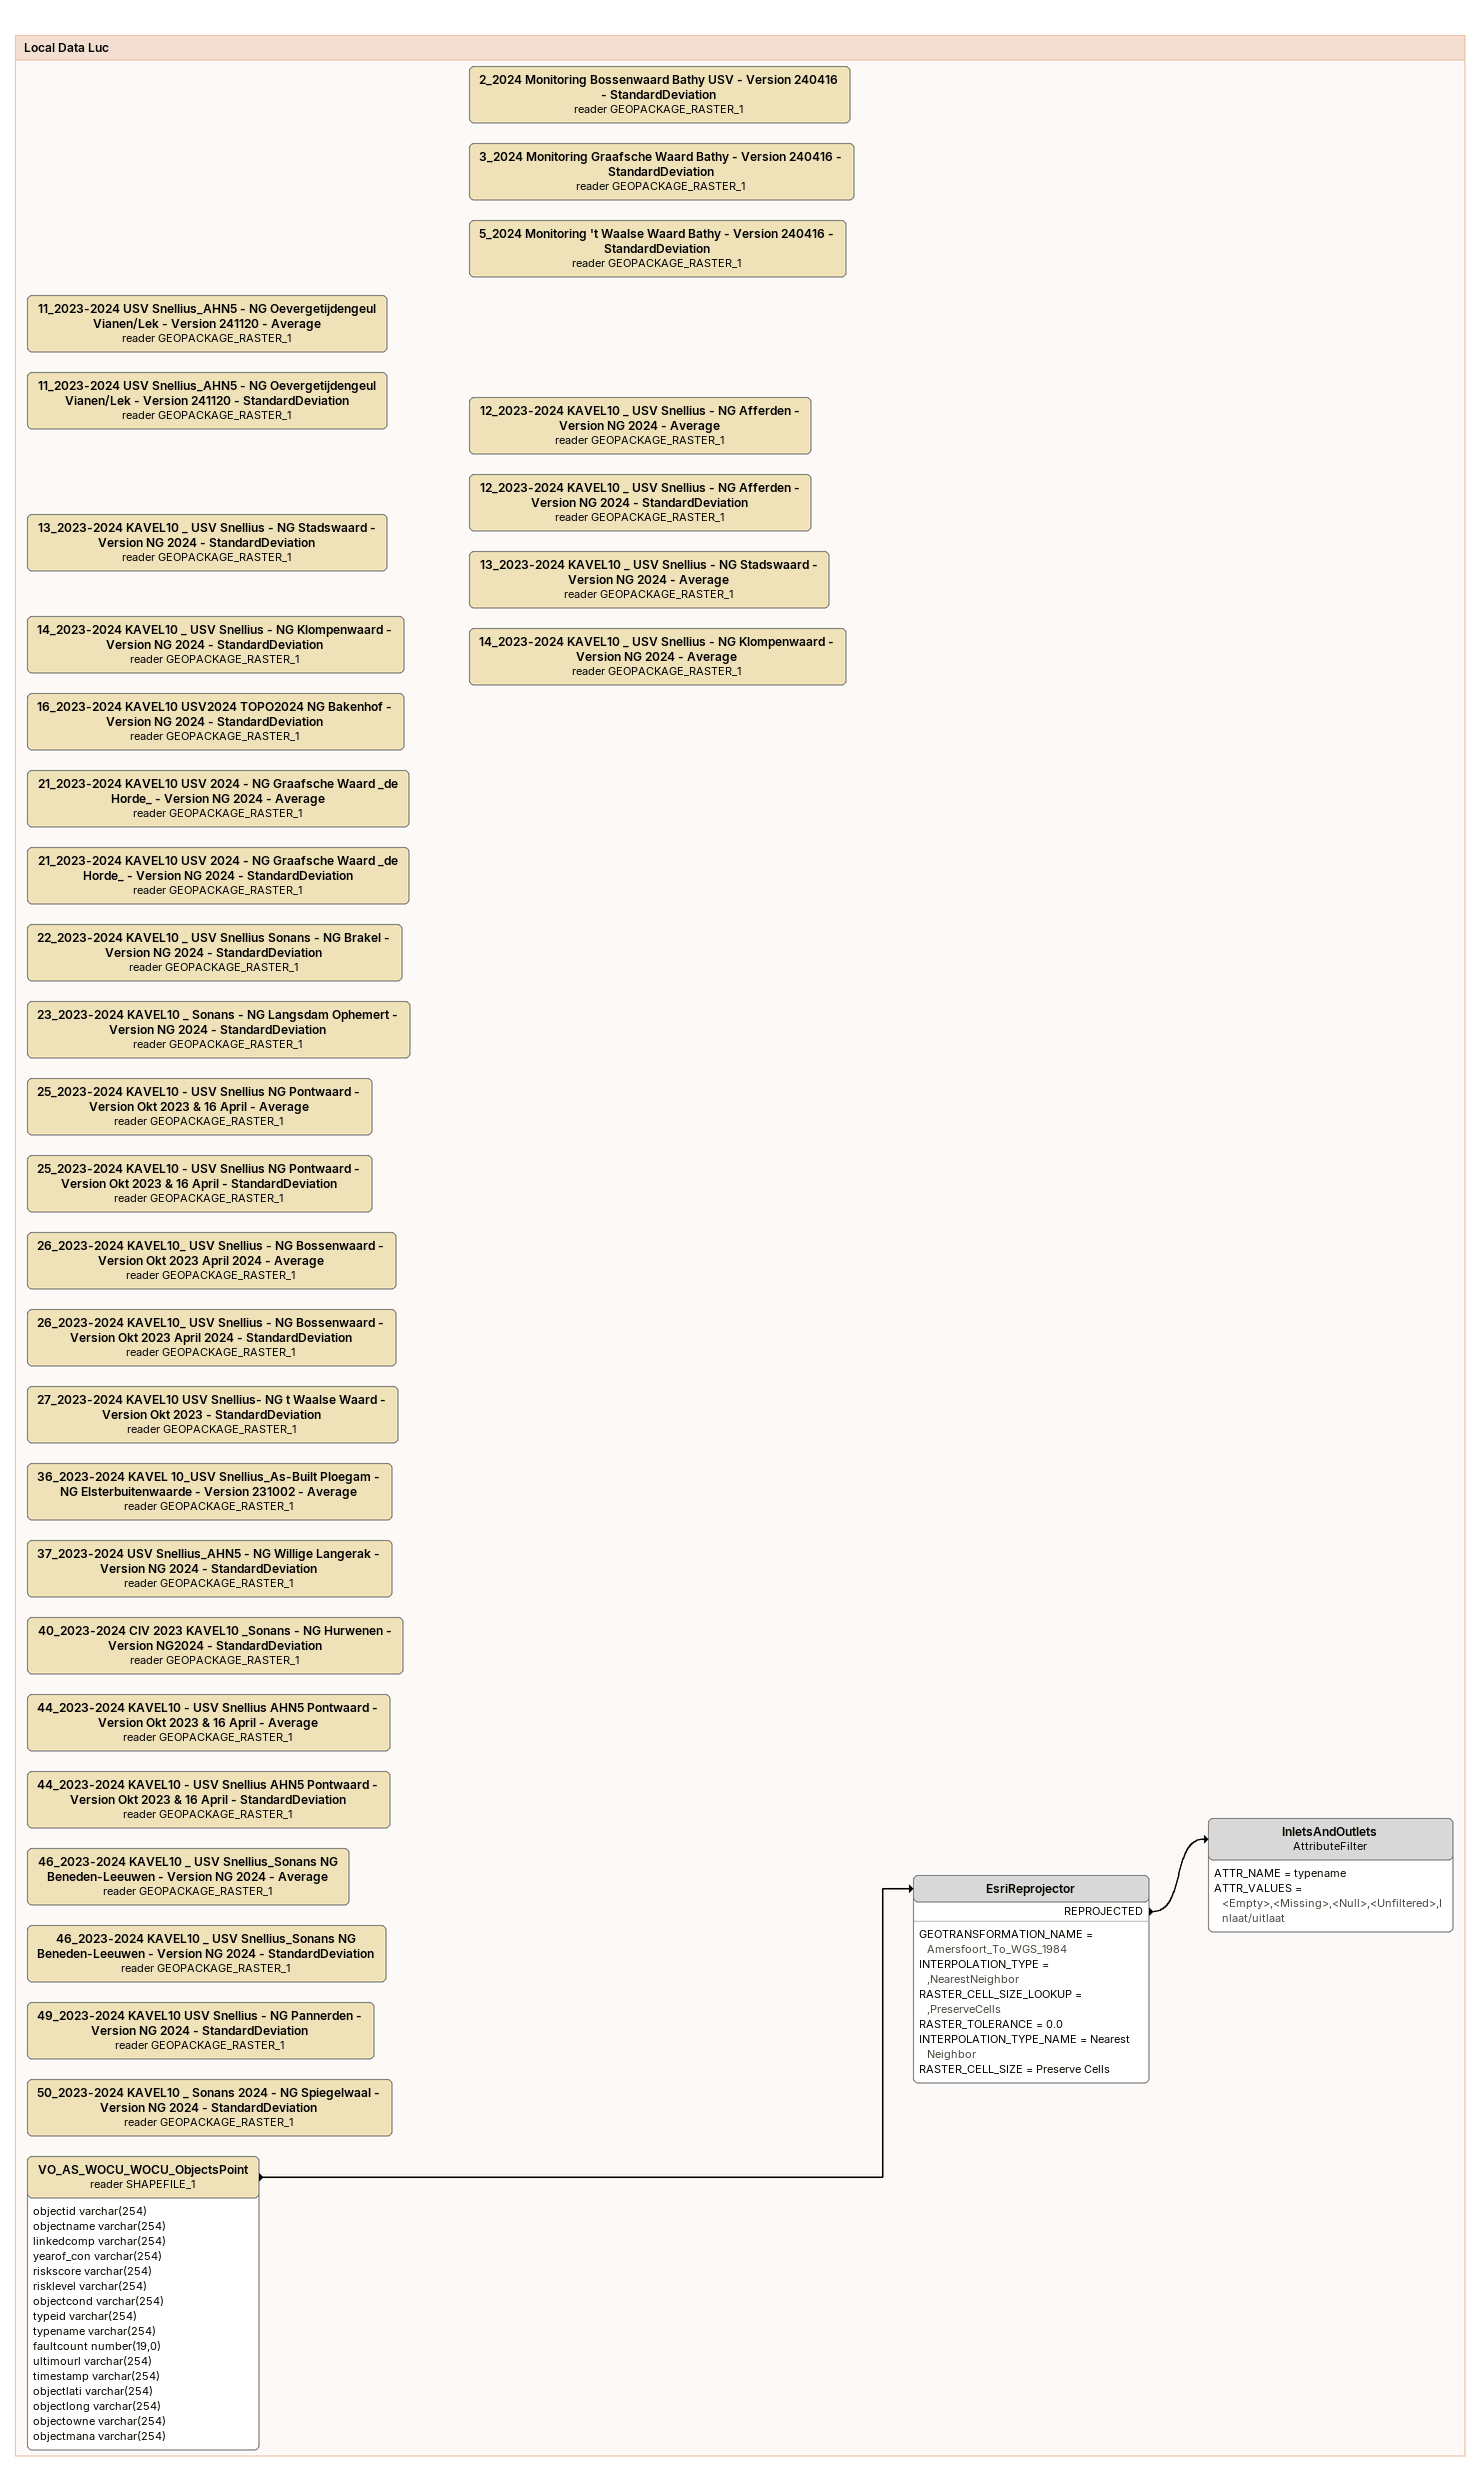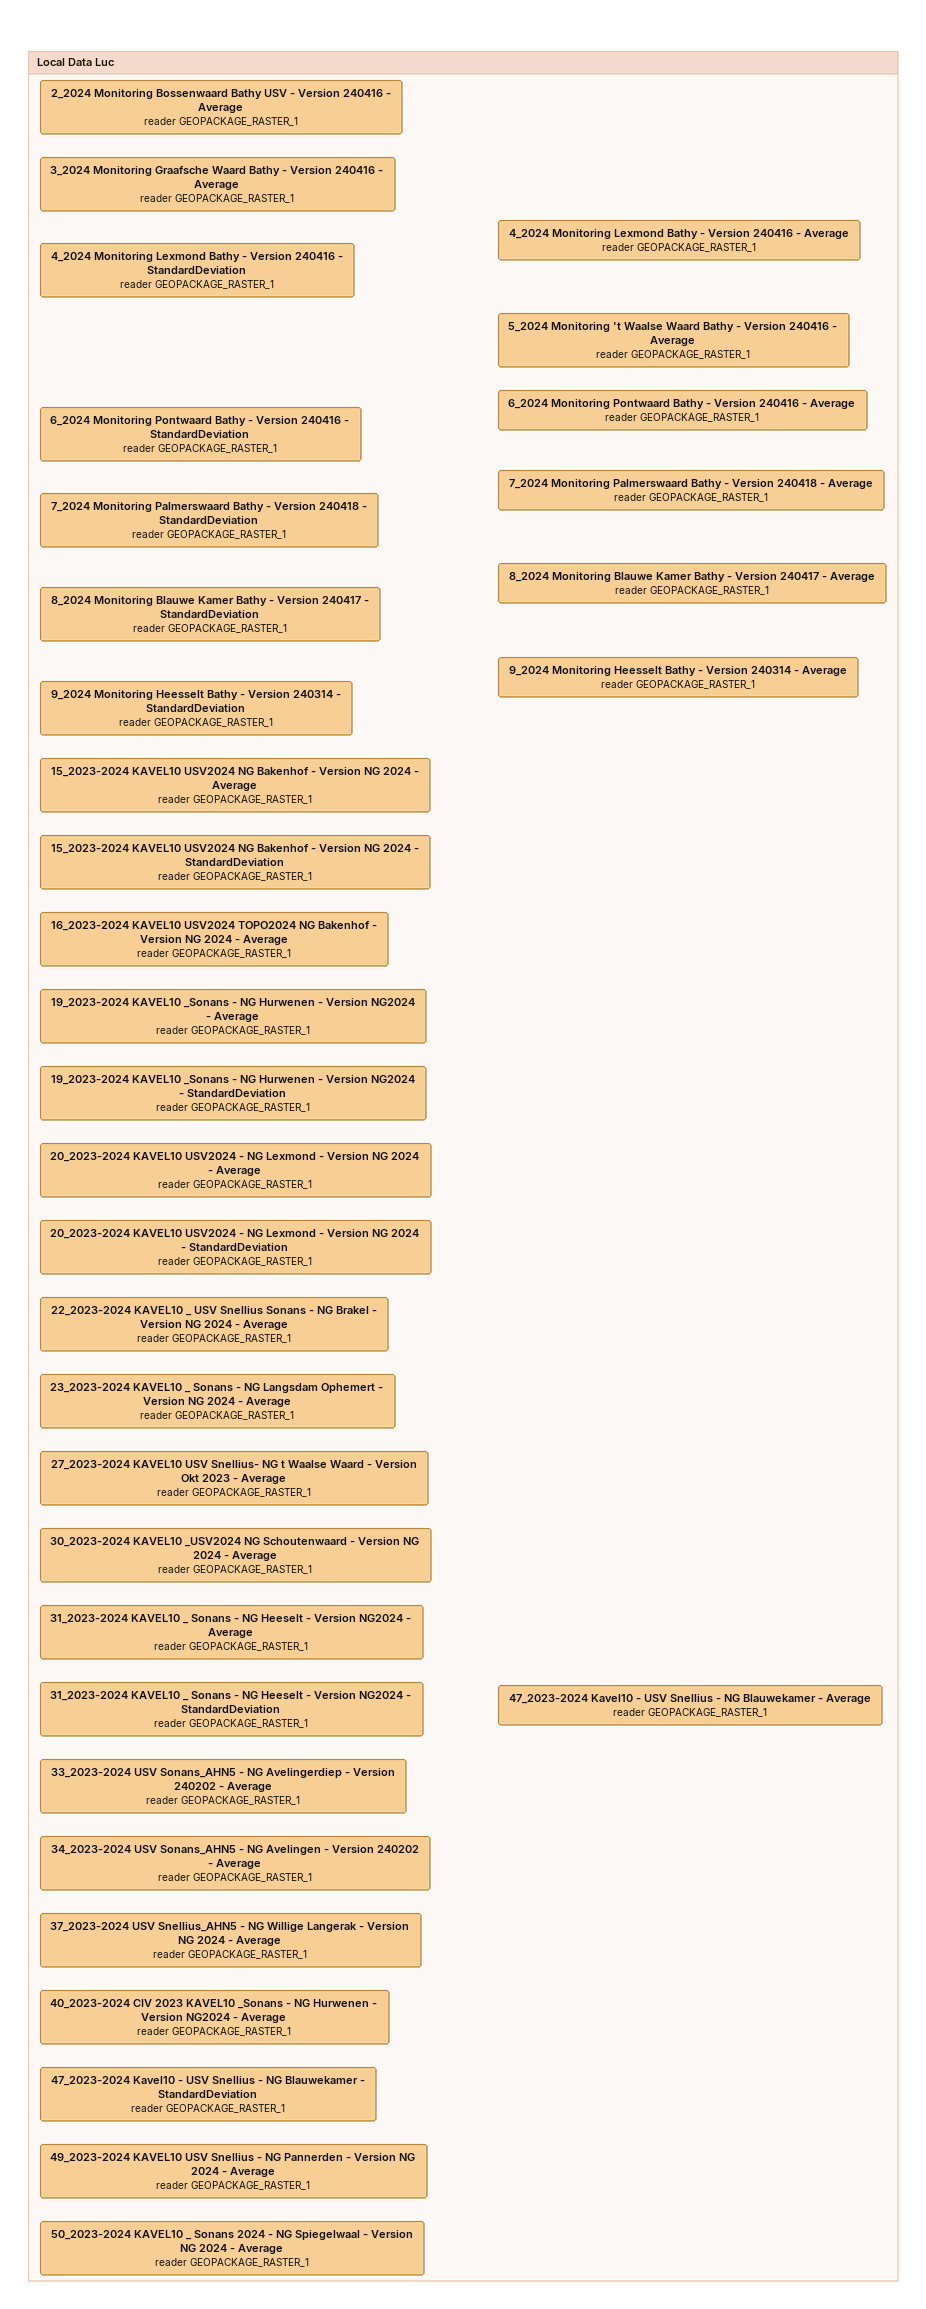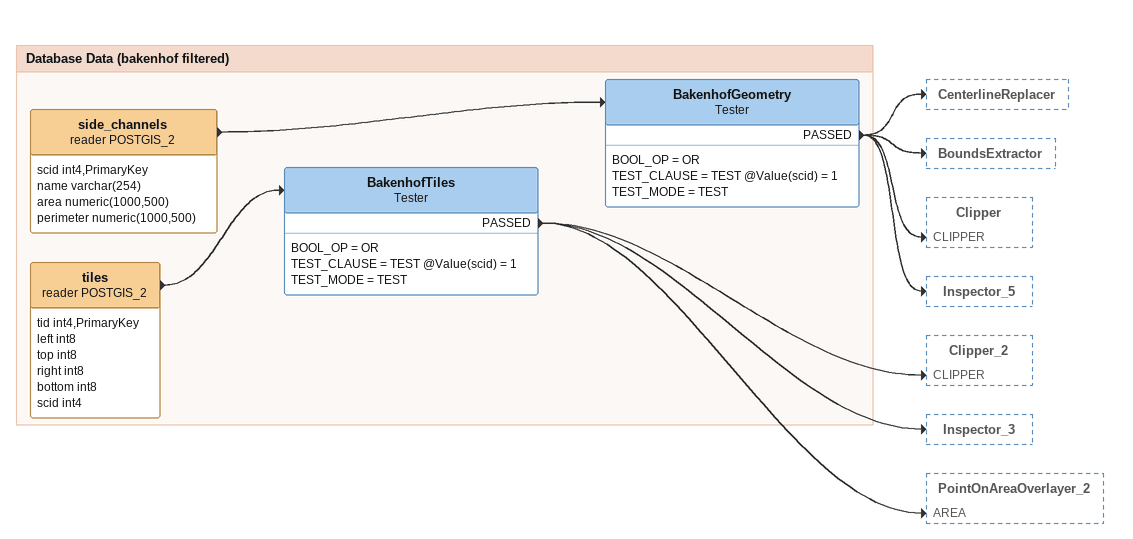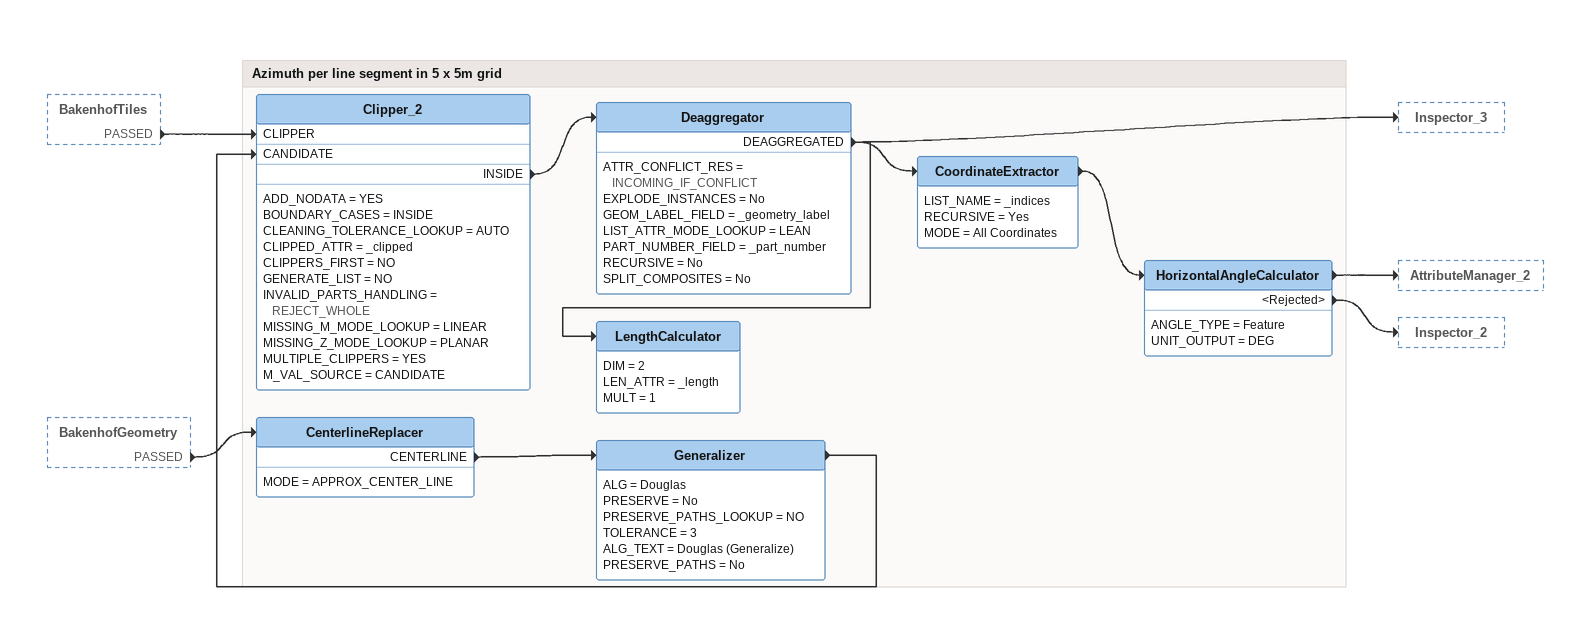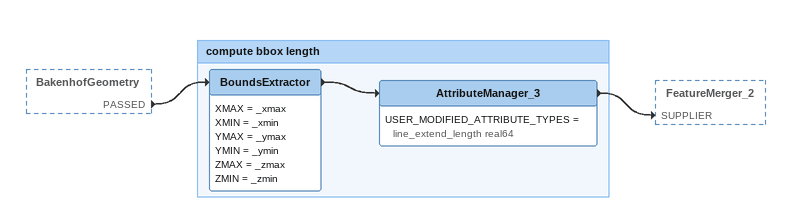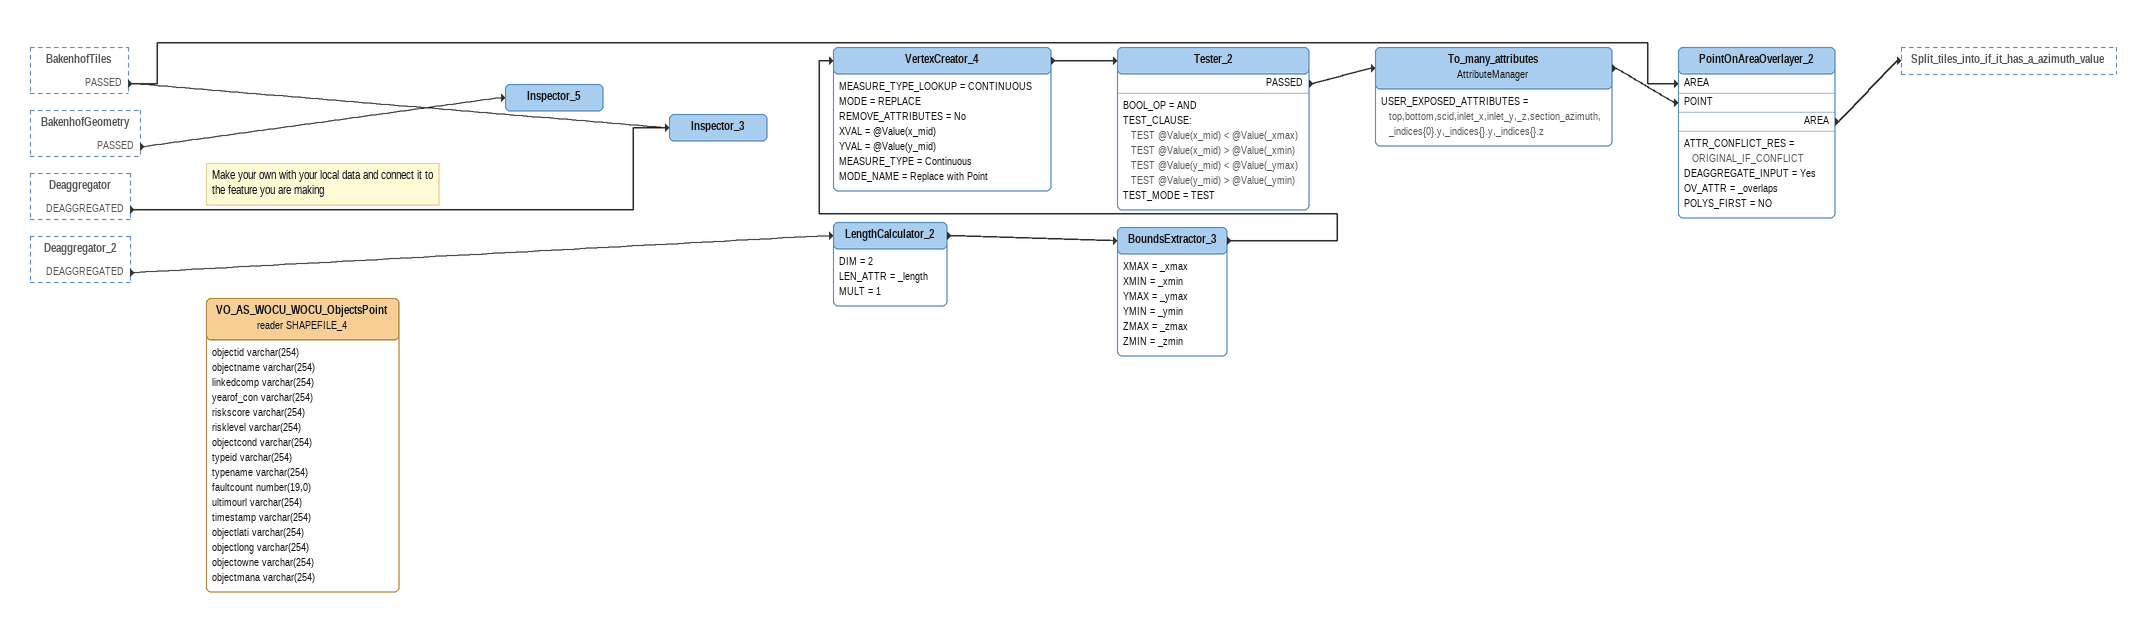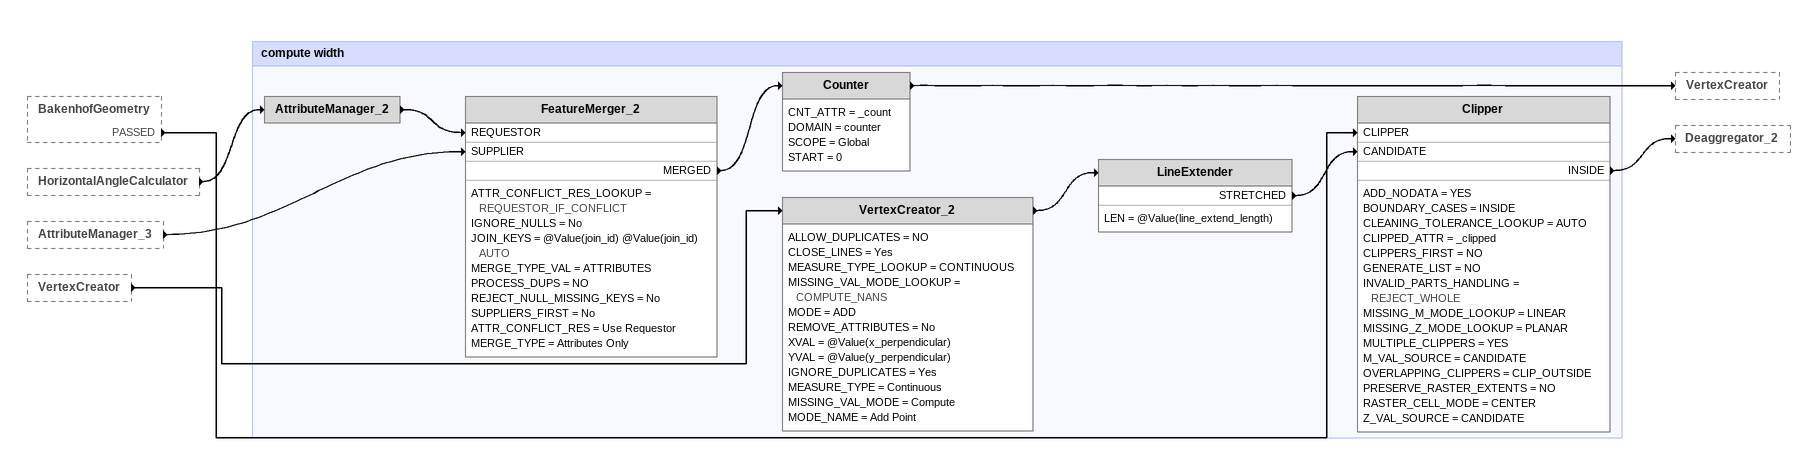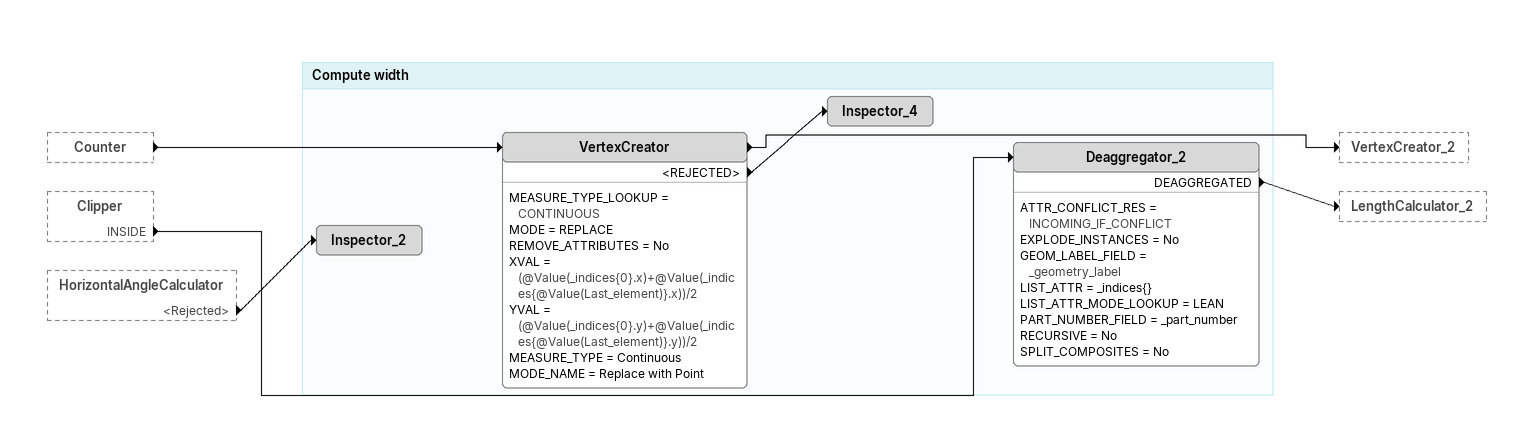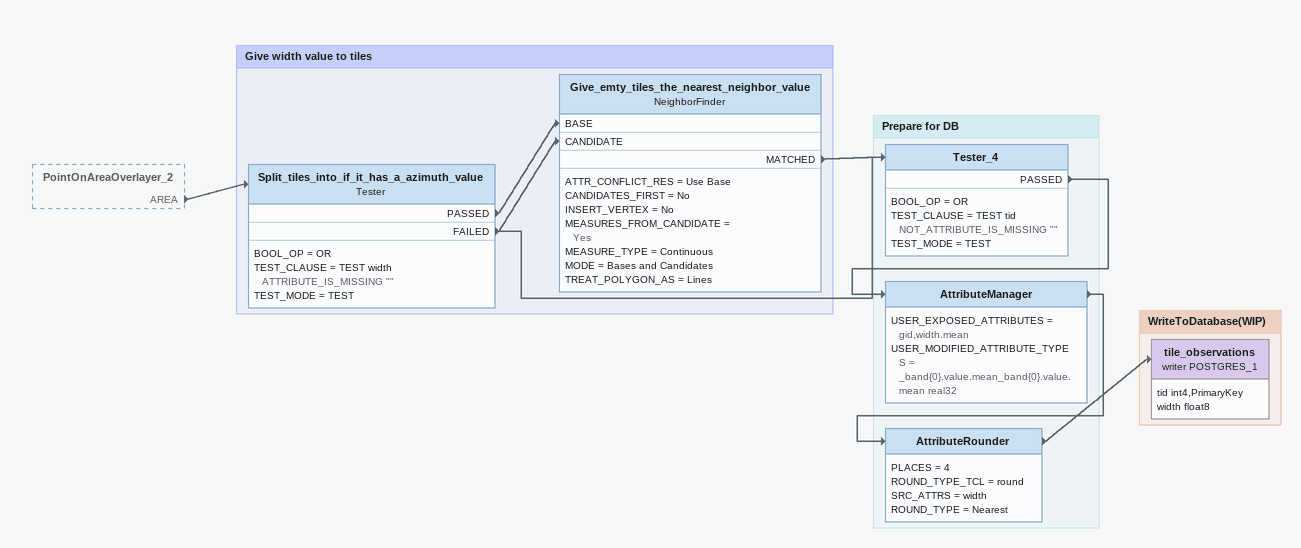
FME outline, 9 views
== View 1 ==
Bookmark: Local Data Luc
11_2023-2024 USV Snellius_AHN5 - NG Oevergetijdengeul Vianen/Lek - Version 241120 - StandardDeviation (reader GEOPACKAGE_RASTER_1)
21_2023-2024 KAVEL10 USV 2024 - NG Graafsche Waard _de Horde_ - Version NG 2024 - StandardDeviation (reader GEOPACKAGE_RASTER_1)
25_2023-2024 KAVEL10 - USV Snellius NG Pontwaard - Version Okt 2023 & 16 April - StandardDeviation (reader GEOPACKAGE_RASTER_1)
26_2023-2024 KAVEL10_ USV Snellius - NG Bossenwaard - Version Okt 2023 April 2024 - StandardDeviation (reader GEOPACKAGE_RASTER_1)
36_2023-2024 KAVEL 10_USV Snellius_As-Built Ploegam - NG Elsterbuitenwaarde - Version 231002 - Average (reader GEOPACKAGE_RASTER_1)
44_2023-2024 KAVEL10 - USV Snellius AHN5 Pontwaard - Version Okt 2023 & 16 April - StandardDeviation (reader GEOPACKAGE_RASTER_1)
46_2023-2024 KAVEL10 _ USV Snellius_Sonans NG Beneden-Leeuwen - Version NG 2024 - StandardDeviation (reader GEOPACKAGE_RASTER_1)
VO_AS_WOCU_WOCU_ObjectsPoint (reader SHAPEFILE_1)
    attributes: objectid varchar(254), objectname varchar(254), linkedcomp varchar(254), yearof_con varchar(254), riskscore varchar(254), risklevel varchar(254), objectcond varchar(254), typeid varchar(254), typename varchar(254), faultcount number(19,0), ultimourl varchar(254), timestamp varchar(254), objectlati varchar(254), objectlong varchar(254), objectowne varchar(254), objectmana varchar(254)
    -> EsriReprojector
EsriReprojector
    GEOTRANSFORMATION_NAME = Amersfoort_To_WGS_1984
    INTERPOLATION_TYPE = ,NearestNeighbor
    RASTER_CELL_SIZE_LOOKUP = ,PreserveCells
    RASTER_TOLERANCE = 0.0
    INTERPOLATION_TYPE_NAME = Nearest Neighbor
    RASTER_CELL_SIZE = Preserve Cells
    REPROJECTED -> InletsAndOutlets
InletsAndOutlets: AttributeFilter
    ATTR_NAME = typename
    ATTR_VALUES = <Empty>,<Missing>,<Null>,<Unfiltered>,Inlaat/uitlaat
11_2023-2024 USV Snellius_AHN5 - NG Oevergetijdengeul Vianen/Lek - Version 241120 - Average (reader GEOPACKAGE_RASTER_1)
12_2023-2024 KAVEL10 _ USV Snellius - NG Afferden - Version NG 2024 - StandardDeviation (reader GEOPACKAGE_RASTER_1)
13_2023-2024 KAVEL10 _ USV Snellius - NG Stadswaard - Version NG 2024 - StandardDeviation (reader GEOPACKAGE_RASTER_1)
14_2023-2024 KAVEL10 _ USV Snellius - NG Klompenwaard - Version NG 2024 - StandardDeviation (reader GEOPACKAGE_RASTER_1)
16_2023-2024 KAVEL10 USV2024 TOPO2024 NG Bakenhof - Version NG 2024 - StandardDeviation (reader GEOPACKAGE_RASTER_1)
21_2023-2024 KAVEL10 USV 2024 - NG Graafsche Waard _de Horde_ - Version NG 2024 - Average (reader GEOPACKAGE_RASTER_1)
22_2023-2024 KAVEL10 _ USV Snellius Sonans - NG Brakel - Version NG 2024 - StandardDeviation (reader GEOPACKAGE_RASTER_1)
23_2023-2024 KAVEL10 _ Sonans - NG Langsdam Ophemert - Version NG 2024 - StandardDeviation (reader GEOPACKAGE_RASTER_1)
25_2023-2024 KAVEL10 - USV Snellius NG Pontwaard - Version Okt 2023 & 16 April - Average (reader GEOPACKAGE_RASTER_1)
26_2023-2024 KAVEL10_ USV Snellius - NG Bossenwaard - Version Okt 2023 April 2024 - Average (reader GEOPACKAGE_RASTER_1)
27_2023-2024 KAVEL10 USV Snellius- NG t Waalse Waard - Version Okt 2023 - StandardDeviation (reader GEOPACKAGE_RASTER_1)
37_2023-2024 USV Snellius_AHN5 - NG Willige Langerak - Version NG 2024 - StandardDeviation (reader GEOPACKAGE_RASTER_1)
40_2023-2024 CIV 2023 KAVEL10 _Sonans - NG Hurwenen - Version NG2024 - StandardDeviation (reader GEOPACKAGE_RASTER_1)
44_2023-2024 KAVEL10 - USV Snellius AHN5 Pontwaard - Version Okt 2023 & 16 April - Average (reader GEOPACKAGE_RASTER_1)
46_2023-2024 KAVEL10 _ USV Snellius_Sonans NG Beneden-Leeuwen - Version NG 2024 - Average (reader GEOPACKAGE_RASTER_1)
49_2023-2024 KAVEL10 USV Snellius - NG Pannerden - Version NG 2024 - StandardDeviation (reader GEOPACKAGE_RASTER_1)
50_2023-2024 KAVEL10 _ Sonans 2024 - NG Spiegelwaal - Version NG 2024 - StandardDeviation (reader GEOPACKAGE_RASTER_1)
2_2024 Monitoring Bossenwaard Bathy USV - Version 240416 - StandardDeviation (reader GEOPACKAGE_RASTER_1)
3_2024 Monitoring Graafsche Waard Bathy - Version 240416 - StandardDeviation (reader GEOPACKAGE_RASTER_1)
5_2024 Monitoring 't Waalse Waard Bathy - Version 240416 - StandardDeviation (reader GEOPACKAGE_RASTER_1)
12_2023-2024 KAVEL10 _ USV Snellius - NG Afferden - Version NG 2024 - Average (reader GEOPACKAGE_RASTER_1)
13_2023-2024 KAVEL10 _ USV Snellius - NG Stadswaard - Version NG 2024 - Average (reader GEOPACKAGE_RASTER_1)
14_2023-2024 KAVEL10 _ USV Snellius - NG Klompenwaard - Version NG 2024 - Average (reader GEOPACKAGE_RASTER_1)

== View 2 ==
Bookmark: Local Data Luc
15_2023-2024 KAVEL10 USV2024 NG Bakenhof - Version NG 2024 - StandardDeviation (reader GEOPACKAGE_RASTER_1)
16_2023-2024 KAVEL10 USV2024 TOPO2024 NG Bakenhof - Version NG 2024 - Average (reader GEOPACKAGE_RASTER_1)
19_2023-2024 KAVEL10 _Sonans - NG Hurwenen - Version NG2024 - StandardDeviation (reader GEOPACKAGE_RASTER_1)
20_2023-2024 KAVEL10 USV2024 - NG Lexmond - Version NG 2024 - StandardDeviation (reader GEOPACKAGE_RASTER_1)
22_2023-2024 KAVEL10 _ USV Snellius Sonans - NG Brakel - Version NG 2024 - Average (reader GEOPACKAGE_RASTER_1)
23_2023-2024 KAVEL10 _ Sonans - NG Langsdam Ophemert - Version NG 2024 - Average (reader GEOPACKAGE_RASTER_1)
27_2023-2024 KAVEL10 USV Snellius- NG t Waalse Waard - Version Okt 2023 - Average (reader GEOPACKAGE_RASTER_1)
30_2023-2024 KAVEL10 _USV2024 NG Schoutenwaard - Version NG 2024 - Average (reader GEOPACKAGE_RASTER_1)
31_2023-2024 KAVEL10 _ Sonans - NG Heeselt - Version NG2024 - StandardDeviation (reader GEOPACKAGE_RASTER_1)
33_2023-2024 USV Sonans_AHN5 - NG Avelingerdiep - Version 240202 - Average (reader GEOPACKAGE_RASTER_1)
37_2023-2024 USV Snellius_AHN5 - NG Willige Langerak - Version NG 2024 - Average (reader GEOPACKAGE_RASTER_1)
40_2023-2024 CIV 2023 KAVEL10 _Sonans - NG Hurwenen - Version NG2024 - Average (reader GEOPACKAGE_RASTER_1)
49_2023-2024 KAVEL10 USV Snellius - NG Pannerden - Version NG 2024 - Average (reader GEOPACKAGE_RASTER_1)
50_2023-2024 KAVEL10 _ Sonans 2024 - NG Spiegelwaal - Version NG 2024 - Average (reader GEOPACKAGE_RASTER_1)
2_2024 Monitoring Bossenwaard Bathy USV - Version 240416 - Average (reader GEOPACKAGE_RASTER_1)
3_2024 Monitoring Graafsche Waard Bathy - Version 240416 - Average (reader GEOPACKAGE_RASTER_1)
4_2024 Monitoring Lexmond Bathy - Version 240416 - StandardDeviation (reader GEOPACKAGE_RASTER_1)
5_2024 Monitoring 't Waalse Waard Bathy - Version 240416 - Average (reader GEOPACKAGE_RASTER_1)
6_2024 Monitoring Pontwaard Bathy - Version 240416 - StandardDeviation (reader GEOPACKAGE_RASTER_1)
7_2024 Monitoring Palmerswaard Bathy - Version 240418 - StandardDeviation (reader GEOPACKAGE_RASTER_1)
8_2024 Monitoring Blauwe Kamer Bathy - Version 240417 - StandardDeviation (reader GEOPACKAGE_RASTER_1)
9_2024 Monitoring Heesselt Bathy - Version 240314 - StandardDeviation (reader GEOPACKAGE_RASTER_1)
15_2023-2024 KAVEL10 USV2024 NG Bakenhof - Version NG 2024 - Average (reader GEOPACKAGE_RASTER_1)
19_2023-2024 KAVEL10 _Sonans - NG Hurwenen - Version NG2024 - Average (reader GEOPACKAGE_RASTER_1)
20_2023-2024 KAVEL10 USV2024 - NG Lexmond - Version NG 2024 - Average (reader GEOPACKAGE_RASTER_1)
31_2023-2024 KAVEL10 _ Sonans - NG Heeselt - Version NG2024 - Average (reader GEOPACKAGE_RASTER_1)
34_2023-2024 USV Sonans_AHN5 - NG Avelingen - Version 240202 - Average (reader GEOPACKAGE_RASTER_1)
47_2023-2024 Kavel10 - USV Snellius - NG Blauwekamer - StandardDeviation (reader GEOPACKAGE_RASTER_1)
4_2024 Monitoring Lexmond Bathy - Version 240416 - Average (reader GEOPACKAGE_RASTER_1)
6_2024 Monitoring Pontwaard Bathy - Version 240416 - Average (reader GEOPACKAGE_RASTER_1)
7_2024 Monitoring Palmerswaard Bathy - Version 240418 - Average (reader GEOPACKAGE_RASTER_1)
8_2024 Monitoring Blauwe Kamer Bathy - Version 240417 - Average (reader GEOPACKAGE_RASTER_1)
9_2024 Monitoring Heesselt Bathy - Version 240314 - Average (reader GEOPACKAGE_RASTER_1)
47_2023-2024 Kavel10 - USV Snellius - NG Blauwekamer - Average (reader GEOPACKAGE_RASTER_1)

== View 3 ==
Bookmark: Database Data (bakenhof filtered)
side_channels (reader POSTGIS_2)
    attributes: scid int4,PrimaryKey, name varchar(254), area numeric(1000,500), perimeter numeric(1000,500)
    -> BakenhofGeometry
BakenhofGeometry: Tester
    BOOL_OP = OR
    TEST_CLAUSE = TEST @Value(scid) = 1
    TEST_MODE = TEST
    PASSED -> CenterlineReplacer
    PASSED -> BoundsExtractor
    PASSED -> Clipper [CLIPPER]
    PASSED -> Inspector_5
tiles (reader POSTGIS_2)
    attributes: tid int4,PrimaryKey, left int8, top int8, right int8, bottom int8, scid int4
    -> BakenhofTiles
BakenhofTiles: Tester
    BOOL_OP = OR
    TEST_CLAUSE = TEST @Value(scid) = 1
    TEST_MODE = TEST
    PASSED -> Clipper_2 [CLIPPER]
    PASSED -> Inspector_3
    PASSED -> PointOnAreaOverlayer_2 [AREA]

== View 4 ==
BakenhofTiles [outside]
    PASSED -> Clipper_2 [CLIPPER]
BakenhofGeometry [outside]
    PASSED -> CenterlineReplacer

Bookmark: Azimuth per line segment in 5 x 5m grid
CenterlineReplacer
    MODE = APPROX_CENTER_LINE
    CENTERLINE -> Generalizer
Generalizer
    ALG = Douglas
    PRESERVE = No
    PRESERVE_PATHS_LOOKUP = NO
    TOLERANCE = 3
    ALG_TEXT = Douglas (Generalize)
    PRESERVE_PATHS = No
    -> Clipper_2 [CANDIDATE]
Clipper_2
    ADD_NODATA = YES
    BOUNDARY_CASES = INSIDE
    CLEANING_TOLERANCE_LOOKUP = AUTO
    CLIPPED_ATTR = _clipped
    CLIPPERS_FIRST = NO
    GENERATE_LIST = NO
    INVALID_PARTS_HANDLING = REJECT_WHOLE
    MISSING_M_MODE_LOOKUP = LINEAR
    MISSING_Z_MODE_LOOKUP = PLANAR
    MULTIPLE_CLIPPERS = YES
    M_VAL_SOURCE = CANDIDATE
    INSIDE -> Deaggregator
Deaggregator
    ATTR_CONFLICT_RES = INCOMING_IF_CONFLICT
    EXPLODE_INSTANCES = No
    GEOM_LABEL_FIELD = _geometry_label
    LIST_ATTR_MODE_LOOKUP = LEAN
    PART_NUMBER_FIELD = _part_number
    RECURSIVE = No
    SPLIT_COMPOSITES = No
    DEAGGREGATED -> CoordinateExtractor
    DEAGGREGATED -> LengthCalculator
    DEAGGREGATED -> Inspector_3
CoordinateExtractor
    LIST_NAME = _indices
    RECURSIVE = Yes
    MODE = All Coordinates
    -> HorizontalAngleCalculator
HorizontalAngleCalculator
    ANGLE_TYPE = Feature
    UNIT_OUTPUT = DEG
    -> AttributeManager_2
    <Rejected> -> Inspector_2
LengthCalculator
    DIM = 2
    LEN_ATTR = _length
    MULT = 1

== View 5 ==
BakenhofGeometry [outside]
    PASSED -> BoundsExtractor

Bookmark: compute bbox length
BoundsExtractor
    XMAX = _xmax
    XMIN = _xmin
    YMAX = _ymax
    YMIN = _ymin
    ZMAX = _zmax
    ZMIN = _zmin
    -> AttributeManager_3
AttributeManager_3
    USER_MODIFIED_ATTRIBUTE_TYPES = line_extend_length real64
    -> FeatureMerger_2 [SUPPLIER]

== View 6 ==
BakenhofTiles [outside]
    PASSED -> Inspector_3
    PASSED -> PointOnAreaOverlayer_2 [AREA]
BakenhofGeometry [outside]
    PASSED -> Inspector_5
Deaggregator [outside]
    DEAGGREGATED -> Inspector_3
Deaggregator_2 [outside]
    DEAGGREGATED -> LengthCalculator_2
Note: Make your own with your local data and connect it to the feature you are making
VO_AS_WOCU_WOCU_ObjectsPoint (reader SHAPEFILE_4)
    attributes: objectid varchar(254), objectname varchar(254), linkedcomp varchar(254), yearof_con varchar(254), riskscore varchar(254), risklevel varchar(254), objectcond varchar(254), typeid varchar(254), typename varchar(254), faultcount number(19,0), ultimourl varchar(254), timestamp varchar(254), objectlati varchar(254), objectlong varchar(254), objectowne varchar(254), objectmana varchar(254)
Inspector_5
Inspector_3
LengthCalculator_2
    DIM = 2
    LEN_ATTR = _length
    MULT = 1
    -> BoundsExtractor_3
BoundsExtractor_3
    XMAX = _xmax
    XMIN = _xmin
    YMAX = _ymax
    YMIN = _ymin
    ZMAX = _zmax
    ZMIN = _zmin
    -> VertexCreator_4
VertexCreator_4
    MEASURE_TYPE_LOOKUP = CONTINUOUS
    MODE = REPLACE
    REMOVE_ATTRIBUTES = No
    XVAL = @Value(x_mid)
    YVAL = @Value(y_mid)
    MEASURE_TYPE = Continuous
    MODE_NAME = Replace with Point
    -> Tester_2
Tester_2
    BOOL_OP = AND
    TEST_CLAUSE:
      TEST @Value(x_mid) < @Value(_xmax)
      TEST @Value(x_mid) > @Value(_xmin)
      TEST @Value(y_mid) < @Value(_ymax)
      TEST @Value(y_mid) > @Value(_ymin)
    TEST_MODE = TEST
    PASSED -> To_many_attributes
To_many_attributes: AttributeManager
    USER_EXPOSED_ATTRIBUTES = top,bottom,scid,inlet_x,inlet_y,_z,section_azimuth,_indices{0}.y,_indices{}.y,_indices{}.z
    -> PointOnAreaOverlayer_2 [POINT]
PointOnAreaOverlayer_2
    ATTR_CONFLICT_RES = ORIGINAL_IF_CONFLICT
    DEAGGREGATE_INPUT = Yes
    OV_ATTR = _overlaps
    POLYS_FIRST = NO
    AREA -> Split_tiles_into_if_it_has_a_azimuth_value

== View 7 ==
BakenhofGeometry [outside]
    PASSED -> Clipper [CLIPPER]
HorizontalAngleCalculator [outside]
    -> AttributeManager_2
AttributeManager_3 [outside]
    -> FeatureMerger_2 [SUPPLIER]
VertexCreator [outside]
    -> VertexCreator_2

Bookmark: compute width
AttributeManager_2
    -> FeatureMerger_2 [REQUESTOR]
FeatureMerger_2
    ATTR_CONFLICT_RES_LOOKUP = REQUESTOR_IF_CONFLICT
    IGNORE_NULLS = No
    JOIN_KEYS = @Value(join_id) @Value(join_id) AUTO
    MERGE_TYPE_VAL = ATTRIBUTES
    PROCESS_DUPS = NO
    REJECT_NULL_MISSING_KEYS = No
    SUPPLIERS_FIRST = No
    ATTR_CONFLICT_RES = Use Requestor
    MERGE_TYPE = Attributes Only
    MERGED -> Counter
Counter
    CNT_ATTR = _count
    DOMAIN = counter
    SCOPE = Global
    START = 0
    -> VertexCreator
VertexCreator_2
    ALLOW_DUPLICATES = NO
    CLOSE_LINES = Yes
    MEASURE_TYPE_LOOKUP = CONTINUOUS
    MISSING_VAL_MODE_LOOKUP = COMPUTE_NANS
    MODE = ADD
    REMOVE_ATTRIBUTES = No
    XVAL = @Value(x_perpendicular)
    YVAL = @Value(y_perpendicular)
    IGNORE_DUPLICATES = Yes
    MEASURE_TYPE = Continuous
    MISSING_VAL_MODE = Compute
    MODE_NAME = Add Point
    -> LineExtender
LineExtender
    LEN = @Value(line_extend_length)
    STRETCHED -> Clipper [CANDIDATE]
Clipper
    ADD_NODATA = YES
    BOUNDARY_CASES = INSIDE
    CLEANING_TOLERANCE_LOOKUP = AUTO
    CLIPPED_ATTR = _clipped
    CLIPPERS_FIRST = NO
    GENERATE_LIST = NO
    INVALID_PARTS_HANDLING = REJECT_WHOLE
    MISSING_M_MODE_LOOKUP = LINEAR
    MISSING_Z_MODE_LOOKUP = PLANAR
    MULTIPLE_CLIPPERS = YES
    M_VAL_SOURCE = CANDIDATE
    OVERLAPPING_CLIPPERS = CLIP_OUTSIDE
    PRESERVE_RASTER_EXTENTS = NO
    RASTER_CELL_MODE = CENTER
    Z_VAL_SOURCE = CANDIDATE
    INSIDE -> Deaggregator_2

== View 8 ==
Counter [outside]
    -> VertexCreator
Clipper [outside]
    INSIDE -> Deaggregator_2
HorizontalAngleCalculator [outside]
    <Rejected> -> Inspector_2

Bookmark: Compute width
VertexCreator
    MEASURE_TYPE_LOOKUP = CONTINUOUS
    MODE = REPLACE
    REMOVE_ATTRIBUTES = No
    XVAL = (@Value(_indices{0}.x)+@Value(_indices{@Value(Last_element)}.x))/2
    YVAL = (@Value(_indices{0}.y)+@Value(_indices{@Value(Last_element)}.y))/2
    MEASURE_TYPE = Continuous
    MODE_NAME = Replace with Point
    -> VertexCreator_2
    <REJECTED> -> Inspector_4
Inspector_4
Deaggregator_2
    ATTR_CONFLICT_RES = INCOMING_IF_CONFLICT
    EXPLODE_INSTANCES = No
    GEOM_LABEL_FIELD = _geometry_label
    LIST_ATTR = _indices{}
    LIST_ATTR_MODE_LOOKUP = LEAN
    PART_NUMBER_FIELD = _part_number
    RECURSIVE = No
    SPLIT_COMPOSITES = No
    DEAGGREGATED -> LengthCalculator_2
Inspector_2

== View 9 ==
PointOnAreaOverlayer_2 [outside]
    AREA -> Split_tiles_into_if_it_has_a_azimuth_value

Bookmark: Give width value to tiles
Split_tiles_into_if_it_has_a_azimuth_value: Tester
    BOOL_OP = OR
    TEST_CLAUSE = TEST width ATTRIBUTE_IS_MISSING ""
    TEST_MODE = TEST
    PASSED -> Give_emty_tiles_the_nearest_neighbor_value [BASE]
    FAILED -> Tester_4
    FAILED -> Give_emty_tiles_the_nearest_neighbor_value [CANDIDATE]
Give_emty_tiles_the_nearest_neighbor_value: NeighborFinder
    ATTR_CONFLICT_RES = Use Base
    CANDIDATES_FIRST = No
    INSERT_VERTEX = No
    MEASURES_FROM_CANDIDATE = Yes
    MEASURE_TYPE = Continuous
    MODE = Bases and Candidates
    TREAT_POLYGON_AS = Lines
    MATCHED -> Tester_4

Bookmark: Prepare for DB
Tester_4
    BOOL_OP = OR
    TEST_CLAUSE = TEST tid NOT_ATTRIBUTE_IS_MISSING ""
    TEST_MODE = TEST
    PASSED -> AttributeManager
AttributeManager
    USER_EXPOSED_ATTRIBUTES = gid,width.mean
    USER_MODIFIED_ATTRIBUTE_TYPES = _band{0}.value.mean_band{0}.value.mean real32
    -> AttributeRounder
AttributeRounder
    PLACES = 4
    ROUND_TYPE_TCL = round
    SRC_ATTRS = width
    ROUND_TYPE = Nearest
    -> tile_observations (writer POSTGRES_1)

Bookmark: WriteToDatabase(WIP)
tile_observations (writer POSTGRES_1)
    attributes: tid int4,PrimaryKey, width float8
